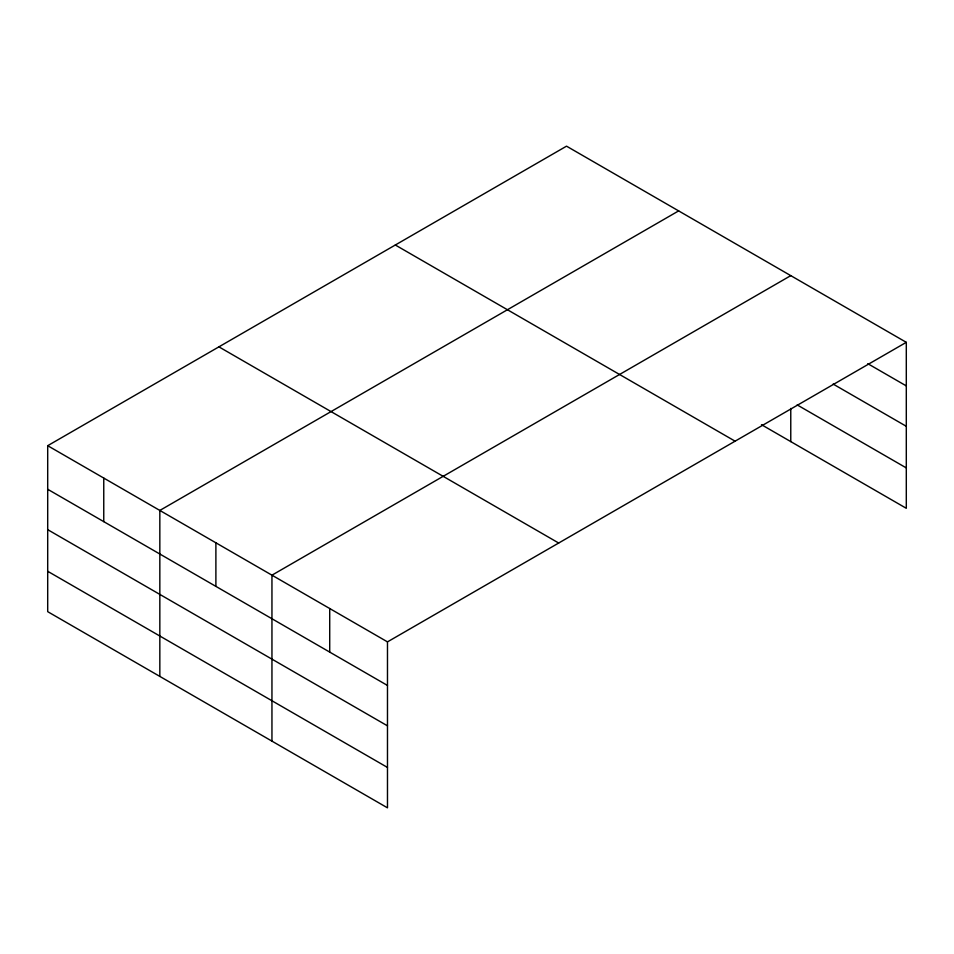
<?xml version="1.0" encoding="UTF-8"?>
<svg xmlns="http://www.w3.org/2000/svg" width="954" height="954" viewBox="0 0 954 954"><rect width="100%" height="100%" fill="white"/><g stroke="black" fill="none" stroke-linecap="round" stroke-linejoin="round"><path stroke-width="1.43" d="M906.3 342.331L566.521 146.165L47.7 445.697L47.7 611.669L387.479 807.835L387.479 641.875L906.3 342.331L906.3 508.303L761.471 424.685M678.652 210.894L159.831 510.438L159.831 676.398M790.771 275.634L271.95 575.179L271.95 741.139M867.794 363.677L906.3 385.905M833.128 384.057L906.3 426.295M797.198 404.913L906.3 467.913M395.314 245.011L735.093 441.177M218.907 346.851L558.686 543.029M47.7 445.697L387.479 641.875M47.7 489.271L387.479 685.449M47.7 529.661L387.479 725.839M47.7 571.279L387.479 767.445M790.771 408.419L790.771 441.607M329.714 608.521L329.714 652.095M215.89 542.802L215.89 586.376M103.759 478.073L103.759 521.635"/></g></svg>
